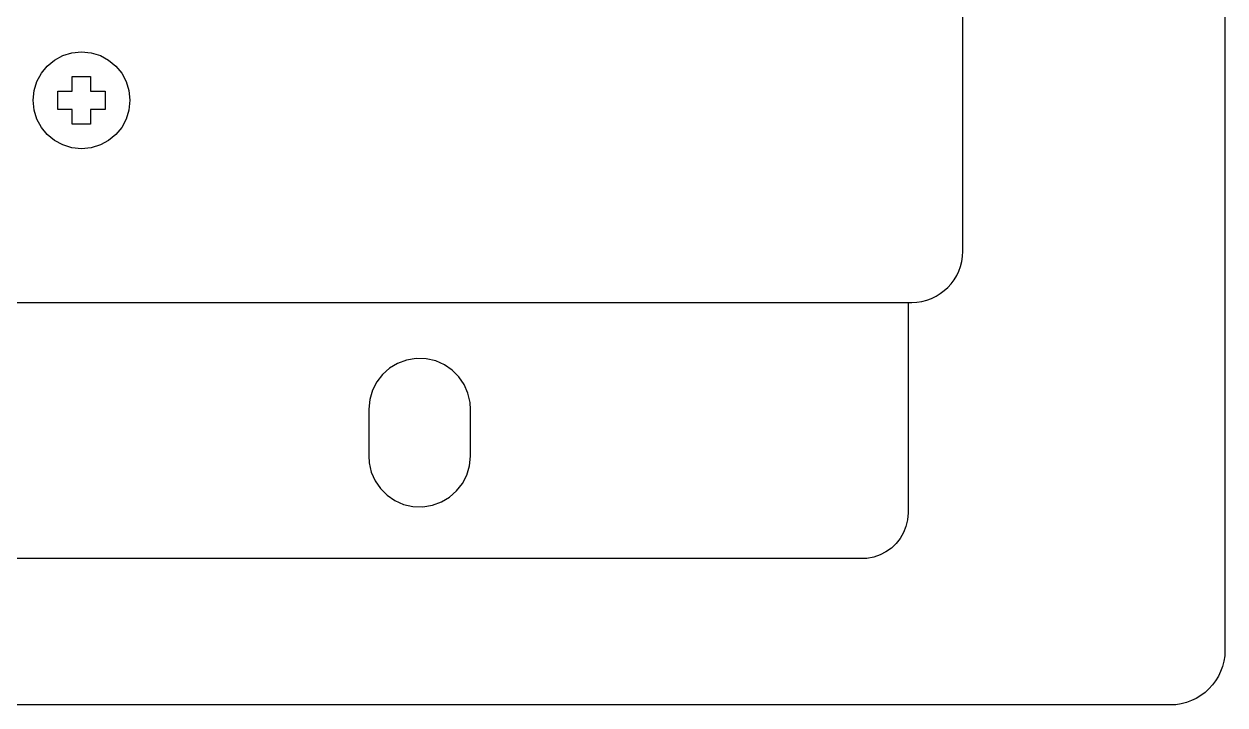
# Model space of a CAD drawing. Extents: x 1 to 47.7, y 0.2 to 35.
# Drawn here: x 23.495 to 26.778, y 1.025 to 2.886 of the extents above; entities that cross this region are included whole.
import ezdxf

# ---------------------------------------------------------------- set-up
doc = ezdxf.new("R2010")
doc.units = 0
doc.header["$MEASUREMENT"] = 0
for name, color, linetype in [('3_1__VERTICAL_RACK_MOUNT__', 7, 'CONTINUOUS'), ('3_2__VERTICAL_PANEL_MOUNT_', 7, 'CONTINUOUS'), ('7_0_____DWG', 7, 'CONTINUOUS')]:
    doc.layers.add(name, color=color, linetype=linetype)

msp = doc.modelspace()

# ---------------------------------------------------------------- linework, layer by layer
at = {"layer": '3_1__VERTICAL_RACK_MOUNT__'}
for points in [[(23.3542, 2.125), (23.5063, 2.125), (23.6567, 2.125), (23.731, 2.125), (23.8048, 2.125), (23.878, 2.125), (23.9506, 2.125), (24.0224, 2.125), (24.0935, 2.125), (24.1639, 2.125), (24.2334, 2.125), (24.3021, 2.125), (24.37, 2.125), (24.4369, 2.125), (24.5028, 2.125), (24.5678, 2.125), (24.6317, 2.125), (24.6945, 2.125), (24.7563, 2.125), (24.8169, 2.125), (24.8763, 2.125), (24.9345, 2.125), (24.9914, 2.125), (25.047, 2.125), (25.1013, 2.125), (25.1542, 2.125), (25.2057, 2.125), (25.2557, 2.125), (25.3042, 2.125), (25.3512, 2.125), (25.3967, 2.125), (25.4405, 2.125), (25.4827, 2.125), (25.5232, 2.125), (25.5619, 2.125), (25.5989, 2.125), (25.6341, 2.125), (25.6675, 2.125), (25.699, 2.125), (25.7286, 2.125), (25.7562, 2.125), (25.7819, 2.125), (25.8055, 2.125), (25.827, 2.125), (25.8465, 2.125), (25.8638, 2.125), (25.8716, 2.125), (25.8789, 2.125), (25.8856, 2.125), (25.8918, 2.125), (25.8974, 2.125), (25.9024, 2.125), (25.9069, 2.125), (25.9108, 2.125), (25.9141, 2.125), (25.9168, 2.125), (25.9189, 2.125), (25.9204, 2.125), (25.9213, 2.125), (25.9216, 2.125), (25.9359, 2.1257), (25.9498, 2.1278), (25.9632, 2.1313), (25.9761, 2.136), (25.9883, 2.1419), (25.9999, 2.1489), (26.0106, 2.157), (26.0206, 2.166), (26.0296, 2.176), (26.0377, 2.1867), (26.0447, 2.1983), (26.0506, 2.2105), (26.0553, 2.2234), (26.0587, 2.2368), (26.0609, 2.2507), (26.0616, 2.265), (26.0616, 2.2658), (26.0616, 2.2682), (26.0616, 2.2721), (26.0616, 2.2776), (26.0616, 2.2846), (26.0616, 2.2931), (26.0616, 2.3032), (26.0616, 2.3147), (26.0616, 2.3278), (26.0616, 2.3423), (26.0616, 2.3582), (26.0616, 2.3756), (26.0616, 2.3945), (26.0616, 2.4148), (26.0616, 2.4365), (26.0616, 2.4596), (26.0616, 2.484), (26.0616, 2.5099), (26.0616, 2.5371), (26.0616, 2.5657), (26.0616, 2.5956), (26.0616, 2.6268), (26.0616, 2.6593), (26.0616, 2.6932), (26.0616, 2.7283), (26.0616, 2.7647), (26.0616, 2.8024), (26.0616, 2.8413), (26.0616, 2.8815), (26.0616, 2.9229)], [(23.2754, 2.125), (23.5035, 2.125), (23.7276, 2.125), (23.8377, 2.125), (23.9464, 2.125), (24.0536, 2.125), (24.1591, 2.125), (24.2628, 2.125), (24.3646, 2.125), (24.4643, 2.125), (24.5618, 2.125), (24.657, 2.125), (24.7497, 2.125), (24.8399, 2.125), (24.9274, 2.125), (25.012, 2.125), (25.0937, 2.125), (25.1723, 2.125), (25.2476, 2.125), (25.3197, 2.125), (25.3882, 2.125), (25.4531, 2.125), (25.5143, 2.125), (25.5716, 2.125), (25.625, 2.125), (25.6742, 2.125), (25.7191, 2.125), (25.7597, 2.125), (25.7958, 2.125), (25.8272, 2.125), (25.8539, 2.125), (25.8757, 2.125), (25.8924, 2.125), (25.904, 2.125), (25.9104, 2.125), (25.9116, 2.1249), (25.9116, 2.1246), (25.9116, 2.1224), (25.9116, 2.1185), (25.9116, 2.113), (25.9116, 2.1058), (25.9116, 2.0872), (25.9116, 2.0634), (25.9116, 2.0351), (25.9116, 2.003), (25.9116, 1.9679), (25.9116, 1.9303), (25.9116, 1.8911), (25.9116, 1.8106), (25.9116, 1.7319), (25.9116, 1.6951), (25.9116, 1.6608), (25.9116, 1.6299), (25.9116, 1.603), (25.9116, 1.5809), (25.9116, 1.5718), (25.9116, 1.5642), (25.9116, 1.5581), (25.9116, 1.5537), (25.9116, 1.5509), (25.9116, 1.55), (25.9101, 1.5309), (25.906, 1.5128), (25.8993, 1.4958), (25.8902, 1.4801), (25.8791, 1.4659), (25.8661, 1.4535), (25.8514, 1.4431), (25.8352, 1.4348), (25.8178, 1.4289), (25.7994, 1.4256), (25.7898, 1.425), (25.7854, 1.425), (25.7793, 1.425), (25.7682, 1.425), (25.752, 1.425), (25.7311, 1.425), (25.7054, 1.425), (25.6751, 1.425), (25.6404, 1.425), (25.6014, 1.425), (25.5581, 1.425), (25.5107, 1.425), (25.4594, 1.425), (25.4042, 1.425), (25.3453, 1.425), (25.2828, 1.425), (25.2168, 1.425), (25.1475, 1.425), (25.075, 1.425), (24.9994, 1.425), (24.9207, 1.425), (24.8393, 1.425), (24.7551, 1.425), (24.6683, 1.425), (24.579, 1.425), (24.4874, 1.425), (24.3935, 1.425), (24.2976, 1.425), (24.1996, 1.425), (24.0998, 1.425), (23.9982, 1.425), (23.8951, 1.425), (23.6844, 1.425), (23.4688, 1.425)]]:
    msp.add_lwpolyline(points, dxfattribs=at)
msp.add_lwpolyline([(24.7156, 1.705), (24.7156, 1.7101), (24.7156, 1.7236), (24.7156, 1.7428), (24.7156, 1.7651), (24.7156, 1.7879), (24.7156, 1.8085), (24.7156, 1.8242), (24.7156, 1.8324), (24.7144, 1.8511), (24.7085, 1.8769), (24.698, 1.9007), (24.6835, 1.9218), (24.6654, 1.9399), (24.6442, 1.9544), (24.6205, 1.9649), (24.5947, 1.9708), (24.5674, 1.9717), (24.541, 1.9674), (24.5165, 1.9584), (24.4945, 1.9452), (24.4753, 1.9282), (24.4595, 1.908), (24.4477, 1.8851), (24.4402, 1.8599), (24.4376, 1.833), (24.4376, 1.8279), (24.4376, 1.8144), (24.4376, 1.7952), (24.4376, 1.7728), (24.4376, 1.75), (24.4376, 1.7295), (24.4376, 1.7138), (24.4376, 1.7056), (24.4387, 1.6869), (24.4446, 1.661), (24.4551, 1.6373), (24.4696, 1.6162), (24.4877, 1.5981), (24.5089, 1.5835), (24.5326, 1.5731), (24.5584, 1.5671), (24.5857, 1.5663), (24.6121, 1.5706), (24.6366, 1.5796), (24.6587, 1.5928), (24.6778, 1.6098), (24.6936, 1.63), (24.7055, 1.6529), (24.713, 1.6781)], close=True, dxfattribs=at)
at = {"layer": '3_2__VERTICAL_PANEL_MOUNT_'}
msp.add_lwpolyline([(26.778, 2.9055), (26.778, 2.8376), (26.778, 2.7708), (26.778, 2.7051), (26.778, 2.6407), (26.778, 2.5774), (26.778, 2.5153), (26.778, 2.4544), (26.778, 2.3948), (26.778, 2.3364), (26.778, 2.2793), (26.778, 2.2234), (26.778, 2.1688), (26.778, 2.1155), (26.778, 2.0635), (26.778, 2.0129), (26.778, 1.9636), (26.778, 1.9156), (26.778, 1.869), (26.778, 1.8238), (26.778, 1.78), (26.778, 1.7376), (26.778, 1.6966), (26.778, 1.657), (26.778, 1.6189), (26.778, 1.5823), (26.778, 1.5471), (26.778, 1.5135), (26.778, 1.4813), (26.778, 1.4507), (26.778, 1.4215), (26.778, 1.394), (26.778, 1.368), (26.778, 1.3436), (26.778, 1.3207), (26.778, 1.2995), (26.778, 1.2799), (26.778, 1.2619), (26.778, 1.2456), (26.778, 1.2309), (26.778, 1.2179), (26.778, 1.2066), (26.778, 1.197), (26.778, 1.1891), (26.778, 1.183), (26.778, 1.1785), (26.778, 1.1759), (26.778, 1.175), (26.7772, 1.1597), (26.775, 1.1448), (26.7713, 1.1304), (26.7662, 1.1166), (26.7599, 1.1035), (26.7524, 1.0911), (26.7437, 1.0796), (26.7341, 1.0689), (26.7234, 1.0593), (26.7119, 1.0506), (26.6995, 1.0431), (26.6864, 1.0368), (26.6726, 1.0317), (26.6582, 1.028), (26.6433, 1.0258), (26.628, 1.025), (26.6276, 1.025), (26.6265, 1.025), (26.6247, 1.025), (26.6221, 1.025), (26.6189, 1.025), (26.6149, 1.025), (26.6102, 1.025), (26.6048, 1.025), (26.5987, 1.025), (26.5919, 1.025), (26.5844, 1.025), (26.5763, 1.025), (26.5675, 1.025), (26.558, 1.025), (26.5478, 1.025), (26.537, 1.025), (26.5256, 1.025), (26.5135, 1.025), (26.5008, 1.025), (26.4874, 1.025), (26.4734, 1.025), (26.4588, 1.025), (26.4436, 1.025), (26.4278, 1.025), (26.4114, 1.025), (26.3943, 1.025), (26.3767, 1.025), (26.3585, 1.025), (26.3397, 1.025), (26.3204, 1.025), (26.3004, 1.025), (26.28, 1.025), (26.2589, 1.025), (26.2373, 1.025), (26.2152, 1.025), (26.1925, 1.025), (26.1693, 1.025), (26.1456, 1.025), (26.1213, 1.025), (26.0965, 1.025), (26.0713, 1.025), (26.0455, 1.025), (26.0192, 1.025), (25.9924, 1.025), (25.9651, 1.025), (25.9374, 1.025), (25.8805, 1.025), (25.8217, 1.025), (25.7612, 1.025), (25.6988, 1.025), (25.6348, 1.025), (25.5691, 1.025), (25.5017, 1.025), (25.4328, 1.025), (25.3624, 1.025), (25.2905, 1.025), (25.2171, 1.025), (25.1423, 1.025), (25.0662, 1.025), (24.9888, 1.025), (24.9102, 1.025), (24.8304, 1.025), (24.7493, 1.025), (24.6672, 1.025), (24.584, 1.025), (24.4998, 1.025), (24.4146, 1.025), (24.3285, 1.025), (24.2415, 1.025), (24.1537, 1.025), (24.0651, 1.025), (23.9758, 1.025), (23.8857, 1.025), (23.795, 1.025), (23.7037, 1.025), (23.6119, 1.025), (23.5195, 1.025), (23.3334, 1.025)], dxfattribs=at)
at = {"layer": '7_0_____DWG'}
msp.add_lwpolyline([(23.6524, 2.5446), (23.6257, 2.5473), (23.6009, 2.555), (23.5784, 2.5672), (23.5588, 2.5834), (23.5426, 2.603), (23.5304, 2.6255), (23.5226, 2.6504), (23.52, 2.6771), (23.5226, 2.7038), (23.5304, 2.7286), (23.5426, 2.7511), (23.5588, 2.7707), (23.5784, 2.7869), (23.6009, 2.7991), (23.6257, 2.8069), (23.6524, 2.8095), (23.6791, 2.8069), (23.704, 2.7991), (23.7265, 2.7869), (23.7461, 2.7707), (23.7623, 2.7511), (23.7745, 2.7286), (23.7822, 2.7038), (23.7849, 2.6771), (23.7822, 2.6504), (23.7745, 2.6255), (23.7623, 2.603), (23.7461, 2.5834), (23.7265, 2.5672), (23.704, 2.555), (23.6791, 2.5473)], close=True, dxfattribs=at)
msp.add_lwpolyline([(23.6772, 2.7021), (23.7175, 2.7021), (23.7175, 2.6521), (23.6772, 2.6521), (23.6772, 2.612), (23.6273, 2.612), (23.6273, 2.6521), (23.5873, 2.6521), (23.5873, 2.7021), (23.6273, 2.7021), (23.6273, 2.7422), (23.6772, 2.7422), (23.6772, 2.7021)], dxfattribs=at)

doc.saveas('drawing.dxf')
